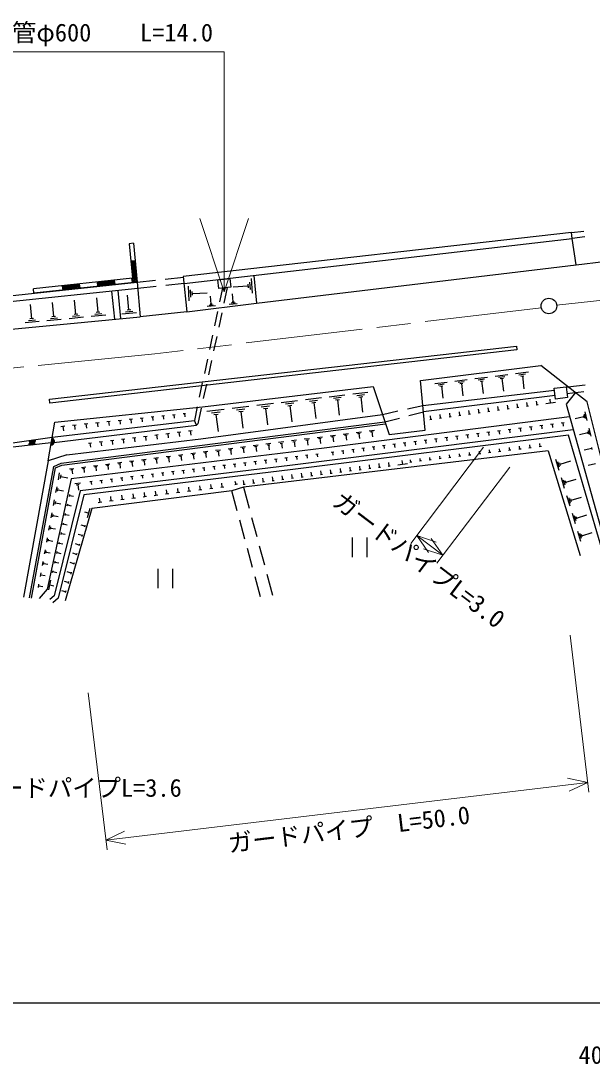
# Model space of a CAD drawing. Units: millimetres, scale not verified. Extents: x 40000 to 680000, y 20000 to 380000.
# Drawn here: x 407519 to 466122, y 198715 to 305665 of the extents above; entities that cross this region are included whole.
import ezdxf
from ezdxf.enums import TextEntityAlignment as Align

# ---------------------------------------------------------------- set-up
doc = ezdxf.new("R2010")
doc.units = ezdxf.units.MM
doc.header["$LTSCALE"] = 1000
doc.linetypes.add('CHAIN', pattern=[18.5, 12, -1.5, 3.5, -1.5])
for name, color, linetype, lineweight in [('M-BGD', 7, 'Continuous', 25), ('M-BMK', 2, 'CHAIN', 13), ('M-BMK-SRVR', 3, 'Continuous', 25), ('M-STR-HTXT', 7, 'Continuous', 13), ('M-TTL-BAND', 7, 'Continuous', 25)]:
    doc.layers.add(name, color=color, linetype=linetype, lineweight=lineweight)
doc.styles.add('ＭＳ ゴシック', font='')
doc.styles.get('ＭＳ ゴシック').set_extended_font_data('MS Gothic')

msp = doc.modelspace()

# ---------------------------------------------------------------- linework, layer by layer
at = {"layer": 'M-BGD'}
for p, q in [((464009, 283972), (465276, 284121)), ((465359, 283512), (464083, 283365)), ((419081, 282865), (418633, 282822)), ((418633, 282822), (418974, 279293)), ((419081, 282865), (419465, 278893)), ((419254, 281073), (418806, 281030)), ((419072, 279213), (418896, 281039)), ((418985, 281047), (419170, 279133)), ((419268, 279053), (419075, 281056)), ((419165, 281065), (419366, 278973)), ((418974, 279293), (408817, 278194)), ((418968, 278840), (418919, 279287)), ((419072, 279213), (418929, 279198)), ((422324, 279186), (424188, 279377)), ((431145, 279258), (431246, 277753)), ((431402, 279566), (431696, 276737)), ((419518, 278230), (404166, 276621)), ((408865, 277747), (408817, 278194)), ((419465, 278893), (408865, 277747)), ((411761, 278513), (411810, 278065)), ((413560, 278617), (411771, 278423)), ((413570, 278527), (411780, 278334)), ((413580, 278438), (411790, 278244)), ((413589, 278348), (411800, 278155)), ((413599, 278259), (413551, 278706)), ((415340, 278900), (415389, 278453)), ((417139, 279004), (415350, 278810)), ((417149, 278915), (415360, 278721)), ((417159, 278825), (415369, 278631)), ((417169, 278736), (415379, 278542)), ((417178, 278646), (417130, 279093)), ((418939, 279108), (419170, 279133)), ((419268, 279053), (418948, 279019)), ((418958, 278929), (419366, 278973)), ((419465, 278893), (421329, 279084)), ((421389, 278430), (419518, 278230)), ((424255, 278735), (422384, 278535)), ((424774, 276955), (424705, 278463)), ((424945, 277341), (424910, 278094)), ((428191, 278264), (427894, 276858)), ((428688, 278315), (428344, 276718)), ((430819, 278480), (429314, 278379)), ((430806, 278669), (430832, 278292)), ((430982, 278869), (431033, 278117)), ((413163, 275572), (413020, 277046)), ((415447, 275798), (415302, 277286)), ((416824, 277948), (417122, 275083)), ((417479, 278017), (417754, 275144)), ((418606, 276033), (418460, 277535)), ((425125, 277538), (425107, 277915)), ((425116, 277726), (426623, 277795)), ((427042, 276615), (426977, 277442)), ((429284, 276845), (429219, 277672)), ((408637, 275125), (408496, 276572)), ((410893, 275348), (410751, 276808)), ((418794, 276051), (418419, 276015)), ((427472, 276440), (426644, 276375)), ((427257, 276528), (426843, 276495)), ((427145, 276623), (426938, 276607)), ((429714, 276670), (428887, 276605)), ((429499, 276758), (429086, 276725)), ((429388, 276853), (429181, 276837)), ((402256, 273637), (419753, 275339)), ((409016, 274979), (408293, 274909)), ((408818, 275143), (408456, 275108)), ((411659, 275054), (410199, 274912)), ((411276, 275201), (410546, 275130)), ((411076, 275366), (410711, 275330)), ((413936, 275275), (412462, 275132)), ((413550, 275424), (412813, 275352)), ((413348, 275590), (412979, 275554)), ((416227, 275498), (414739, 275353)), ((415837, 275648), (415093, 275576)), ((415633, 275816), (415261, 275780)), ((419394, 275730), (417892, 275584)), ((419000, 275882), (418249, 275809)), ((427687, 275880), (427376, 274413)), ((428133, 275740), (427817, 274274)), ((409396, 274834), (407949, 274693)), ((427170, 273434), (426859, 271967)), ((427606, 273297), (427290, 271830)), ((426652, 270988), (426342, 269521)), ((427079, 270853), (426762, 269386)), ((448513, 268801), (460846, 270340)), ((458264, 269514), (459584, 269678)), ((465623, 266602), (460846, 270340)), ((426135, 268542), (425825, 267075)), ((449986, 268481), (451247, 268638)), ((452034, 268736), (453309, 268895)), ((452373, 268617), (453010, 268696)), ((452552, 268477), (452871, 268517)), ((452711, 268497), (452871, 267221)), ((454096, 268994), (455386, 269155)), ((454439, 268872), (455084, 268953)), ((454620, 268731), (454943, 268772)), ((454781, 268751), (454942, 267461)), ((456173, 269253), (457478, 269416)), ((456519, 269130), (457172, 269212)), ((456703, 268987), (457029, 269028)), ((456866, 269008), (457029, 267703)), ((458615, 269390), (459275, 269472)), ((458800, 269245), (459131, 269287)), ((458966, 269266), (459130, 267946)), ((426146, 266113), (443667, 268167)), ((426552, 268409), (426235, 266943)), ((441562, 267417), (443123, 267600)), ((448759, 266242), (462263, 267805)), ((450321, 268362), (450952, 268441)), ((450499, 268224), (450814, 268264)), ((450656, 268244), (450813, 266983)), ((464399, 267560), (463444, 266365)), ((463455, 268148), (463635, 268157)), ((463538, 267479), (465279, 267677)), ((463635, 268157), (465417, 268366)), ((431728, 266264), (433426, 266463)), ((434238, 266558), (435902, 266753)), ((434679, 266399), (435511, 266497)), ((436714, 266848), (438343, 267039)), ((437145, 266693), (437960, 266788)), ((437373, 266513), (437780, 266561)), ((437577, 266537), (437768, 264907)), ((439155, 267135), (440750, 267322)), ((439577, 266982), (440375, 267075)), ((439800, 266806), (440199, 266853)), ((439999, 266829), (440186, 265234)), ((441975, 267267), (442756, 267359)), ((442193, 267095), (442584, 267141)), ((442388, 267118), (442571, 265556)), ((462331, 267259), (448823, 265576)), ((458497, 266017), (458442, 266413)), ((459488, 266153), (459433, 266550)), ((460478, 266290), (460424, 266686)), ((462361, 266550), (461370, 266413)), ((461865, 266481), (461811, 266877)), ((463444, 266365), (467683, 251232)), ((469344, 251570), (465623, 266602)), ((411018, 264534), (426146, 266113)), ((423071, 265289), (423353, 265319)), ((423212, 265304), (423249, 264952)), ((424154, 265402), (424425, 265431)), ((424289, 265416), (424325, 265078)), ((425618, 266097), (425320, 264691)), ((426025, 265965), (425680, 264368)), ((425981, 262811), (444618, 265328)), ((426598, 265662), (428368, 265870)), ((427066, 265493), (427952, 265597)), ((427314, 265298), (427756, 265350)), ((427535, 265324), (427743, 263553)), ((429181, 265965), (430915, 266169)), ((429640, 265799), (430507, 265901)), ((429882, 265608), (430316, 265659)), ((430099, 265633), (430302, 263899)), ((432177, 266101), (433027, 266201)), ((432414, 265914), (432839, 265964)), ((432627, 265939), (432826, 264240)), ((434911, 266215), (435327, 266264)), ((435119, 266240), (435314, 264576)), ((444618, 265328), (446200, 265677)), ((447177, 265893), (448759, 266242)), ((447332, 265196), (448823, 265576)), ((450572, 264924), (450517, 265320)), ((451563, 265060), (451508, 265456)), ((452553, 265197), (452499, 265593)), ((453643, 265347), (453445, 265320)), ((453544, 265333), (453489, 265730)), ((454634, 265484), (454436, 265456)), ((454535, 265470), (454480, 265866)), ((455624, 265620), (455426, 265593)), ((455525, 265607), (455471, 266003)), ((456615, 265757), (456417, 265730)), ((456516, 265743), (456461, 266140)), ((457606, 265894), (457407, 265866)), ((457506, 265880), (457452, 266276)), ((458596, 266030), (458398, 266003)), ((459587, 266167), (459389, 266140)), ((460577, 266304), (460379, 266276)), ((465307, 265330), (465415, 264895)), ((465362, 265575), (465577, 264704)), ((410305, 260546), (411018, 264534)), ((410637, 262401), (425550, 264234)), ((410741, 262986), (425320, 264691)), ((412825, 264220), (413208, 264260)), ((413017, 264240), (413067, 263761)), ((414010, 264343), (414381, 264382)), ((414195, 264363), (414244, 263899)), ((415182, 264466), (415542, 264503)), ((415362, 264485), (415409, 264035)), ((416343, 264587), (416691, 264623)), ((416517, 264605), (416563, 264170)), ((417493, 264707), (417829, 264742)), ((417661, 264725), (417705, 264304)), ((418631, 264826), (418956, 264860)), ((418793, 264843), (418836, 264436)), ((419757, 264943), (420072, 264976)), ((419915, 264960), (419956, 264567)), ((420873, 265060), (421176, 265091)), ((421025, 265076), (421064, 264696)), ((421978, 265175), (422270, 265206)), ((422124, 265190), (422162, 264825)), ((425550, 264234), (425320, 264691)), ((425680, 264368), (425550, 264234)), ((444872, 264569), (446363, 264949)), ((449681, 264801), (449482, 264773)), ((449582, 264787), (449527, 265183)), ((450671, 264937), (450473, 264910)), ((451662, 265074), (451464, 265047)), ((452652, 265211), (452454, 265183)), ((460762, 264186), (461062, 264224)), ((460912, 264205), (460960, 263830)), ((461855, 264325), (462157, 264364)), ((462006, 264345), (462054, 263967)), ((462949, 264465), (463254, 264504)), ((463101, 264484), (463150, 264104)), ((465252, 265086), (464382, 264870)), ((465225, 265195), (465279, 264977)), ((411629, 264095), (412024, 264136)), ((411826, 264116), (411878, 263622)), ((420114, 263062), (420466, 263105)), ((421258, 263202), (421614, 263246)), ((421436, 263224), (421491, 262780)), ((422406, 263344), (422766, 263388)), ((422586, 263366), (422641, 262917)), ((423558, 263485), (423920, 263530)), ((423739, 263507), (423795, 263054)), ((424713, 263627), (425079, 263672)), ((424896, 263649), (424952, 263192)), ((439246, 263139), (439785, 263208)), ((440579, 263309), (441118, 263378)), ((440731, 263191), (441001, 263226)), ((440866, 263208), (440935, 262669)), ((441912, 263479), (442451, 263548)), ((442064, 263361), (442334, 263395)), ((442199, 263378), (442268, 262839)), ((443245, 263649), (443785, 263718)), ((443397, 263531), (443667, 263565)), ((443532, 263548), (443601, 263009)), ((452098, 263083), (452381, 263119)), ((452239, 263101), (452284, 262747)), ((453173, 263220), (453459, 263256)), ((453316, 263238), (453361, 262881)), ((454251, 263357), (454539, 263394)), ((454395, 263375), (454441, 263016)), ((455331, 263495), (455621, 263531)), ((455476, 263513), (455522, 263151)), ((456413, 263632), (456705, 263669)), ((456559, 263651), (456605, 263286)), ((457497, 263770), (457791, 263808)), ((457644, 263789), (457691, 263422)), ((458583, 263909), (458879, 263946)), ((458731, 263928), (458778, 263558)), ((459672, 264047), (459970, 264085)), ((459821, 264066), (459868, 263694)), ((467200, 251305), (463690, 263193)), ((465670, 263441), (464839, 263236)), ((465644, 263545), (465696, 263337)), ((465722, 263675), (465825, 263259)), ((465775, 263908), (465980, 263077)), ((406655, 262409), (410741, 262986)), ((410637, 262401), (406685, 261946)), ((412247, 261175), (425981, 262811)), ((414442, 262365), (414777, 262406)), ((414609, 262385), (414661, 261966)), ((415569, 262503), (415908, 262545)), ((415739, 262524), (415791, 262101)), ((416700, 262642), (417042, 262684)), ((416871, 262663), (416924, 262236)), ((417835, 262782), (418180, 262824)), ((418008, 262803), (418061, 262371)), ((418973, 262922), (419321, 262964)), ((419147, 262943), (419201, 262507)), ((420290, 263083), (420344, 262643)), ((430064, 261968), (430568, 262032)), ((431358, 262133), (431868, 262198)), ((431502, 262022), (431757, 262054)), ((431629, 262038), (431694, 261529)), ((432659, 262299), (433173, 262364)), ((432804, 262186), (433061, 262219)), ((432932, 262203), (432998, 261688)), ((433964, 262465), (434485, 262532)), ((434111, 262352), (434371, 262385)), ((434241, 262368), (434308, 261848)), ((435276, 262632), (435802, 262700)), ((435424, 262518), (435687, 262551)), ((435556, 262534), (435623, 262008)), ((436593, 262800), (437125, 262868)), ((436743, 262684), (437009, 262718)), ((436876, 262701), (436944, 262169)), ((437915, 262969), (438453, 263038)), ((438067, 262852), (438336, 262886)), ((438202, 262869), (438270, 262331)), ((439398, 263021), (439668, 263056)), ((439533, 263038), (439602, 262499)), ((443567, 261996), (443833, 262030)), ((444626, 262131), (444895, 262165)), ((444760, 262148), (444803, 261812)), ((445687, 262266), (445958, 262301)), ((445823, 262283), (445866, 261945)), ((446750, 262402), (447023, 262436)), ((446887, 262419), (446930, 262078)), ((447816, 262537), (448091, 262572)), ((447953, 262555), (447997, 262211)), ((448883, 262673), (449160, 262709)), ((449022, 262691), (449066, 262345)), ((449953, 262809), (450232, 262845)), ((450092, 262827), (450136, 262479)), ((451024, 262946), (451305, 262982)), ((451165, 262964), (451209, 262613)), ((458715, 261759), (458678, 262063)), ((459757, 261884), (459720, 262193)), ((460803, 262009), (460765, 262324)), ((422414, 260992), (422885, 261052)), ((423675, 261153), (424151, 261214)), ((423809, 261049), (424047, 261080)), ((423928, 261064), (423989, 260589)), ((424942, 261315), (425423, 261376)), ((425078, 261210), (425318, 261240)), ((425198, 261225), (425259, 260744)), ((426214, 261477), (426701, 261539)), ((426351, 261371), (426595, 261402)), ((426473, 261386), (426535, 260899)), ((427492, 261640), (427984, 261703)), ((427631, 261532), (427877, 261564)), ((427754, 261548), (427817, 261056)), ((428775, 261803), (429273, 261867)), ((428916, 261695), (429165, 261727)), ((429040, 261711), (429104, 261213)), ((430206, 261858), (430458, 261890)), ((430332, 261874), (430396, 261370)), ((435652, 261004), (435916, 261036)), ((435784, 261020), (435824, 260691)), ((436711, 261133), (436972, 261165)), ((436841, 261149), (436881, 260823)), ((437767, 261262), (438026, 261294)), ((437897, 261278), (437936, 260955)), ((439351, 261459), (439609, 261492)), ((439480, 261476), (439521, 261153)), ((440402, 261593), (440662, 261626)), ((440532, 261610), (440573, 261284)), ((441455, 261727), (441717, 261761)), ((441586, 261744), (441628, 261416)), ((442510, 261862), (442774, 261895)), ((442642, 261878), (442684, 261548)), ((443700, 262013), (443743, 261680)), ((450522, 260775), (450490, 261040)), ((451533, 260897), (451500, 261167)), ((452657, 261031), (452437, 261005)), ((452547, 261018), (452514, 261293)), ((453677, 261154), (453453, 261127)), ((453565, 261141), (453531, 261420)), ((454701, 261277), (454473, 261250)), ((454587, 261263), (454553, 261548)), ((455729, 261400), (455497, 261372)), ((455613, 261386), (455578, 261676)), ((456761, 261524), (456525, 261496)), ((456643, 261510), (456608, 261805)), ((457797, 261648), (457557, 261620)), ((457677, 261634), (457641, 261934)), ((458837, 261773), (458593, 261744)), ((459881, 261899), (459633, 261869)), ((460928, 262024), (460677, 261994)), ((461593, 261601), (464888, 250850)), ((466078, 261837), (465286, 261641)), ((466053, 261936), (466102, 261738)), ((413737, 259886), (414170, 259941)), ((414961, 260042), (415399, 260098)), ((415084, 259946), (415303, 259974)), ((415194, 259960), (415249, 259522)), ((416189, 260198), (416633, 260255)), ((416314, 260102), (416536, 260130)), ((416425, 260116), (416482, 259673)), ((417424, 260356), (417872, 260413)), ((417550, 260258), (417774, 260287)), ((417662, 260272), (417719, 259824)), ((418663, 260514), (419117, 260572)), ((418791, 260415), (419018, 260444)), ((418905, 260429), (418963, 259975)), ((419908, 260673), (420368, 260731)), ((420038, 260572), (420267, 260602)), ((420152, 260587), (420211, 260128)), ((421158, 260832), (421623, 260891)), ((421289, 260731), (421522, 260760)), ((421406, 260746), (421465, 260281)), ((422547, 260890), (422782, 260920)), ((422664, 260905), (422724, 260434)), ((427196, 259972), (427457, 260004)), ((427326, 259988), (427366, 259662)), ((428251, 260101), (428512, 260133)), ((428381, 260117), (428421, 259790)), ((429306, 260230), (429568, 260262)), ((429437, 260246), (429477, 259918)), ((430362, 260359), (430625, 260391)), ((430493, 260375), (430533, 260046)), ((431419, 260488), (431682, 260520)), ((431550, 260504), (431590, 260175)), ((432476, 260617), (432740, 260649)), ((432608, 260633), (432648, 260303)), ((433534, 260746), (433798, 260778)), ((433666, 260762), (433706, 260431)), ((434592, 260875), (434857, 260907)), ((434724, 260891), (434765, 260560)), ((441333, 259509), (441284, 259905)), ((442326, 259633), (442276, 260030)), ((443318, 259758), (443268, 260155)), ((444409, 259895), (444211, 259870)), ((444310, 259883), (444260, 260280)), ((445401, 260020), (445203, 259995)), ((445302, 260007), (445252, 260404)), ((447187, 260244), (446195, 260120)), ((446691, 260182), (446641, 260579)), ((447615, 260426), (447414, 260402)), ((447514, 260414), (447484, 260665)), ((448615, 260546), (448411, 260522)), ((448513, 260534), (448483, 260790)), ((449620, 260667), (449412, 260642)), ((449516, 260654), (449485, 260915)), ((450628, 260788), (450416, 260763)), ((451641, 260910), (451425, 260884)), ((462734, 259584), (462396, 260688)), ((462788, 259902), (462618, 260455)), ((462884, 260083), (462799, 260359)), ((462841, 260221), (463946, 260559)), ((466475, 260271), (465722, 260085)), ((411364, 258621), (411498, 259342)), ((411578, 258767), (411645, 259128)), ((411611, 258948), (412333, 258814)), ((412519, 259730), (412946, 259785)), ((412639, 259637), (412853, 259664)), ((412746, 259651), (412801, 259223)), ((413859, 259791), (414075, 259819)), ((413967, 259805), (414022, 259372)), ((417730, 258817), (417986, 258849)), ((417858, 258833), (417897, 258514)), ((418780, 258946), (419036, 258977)), ((418908, 258961), (418947, 258641)), ((419829, 259074), (420086, 259105)), ((419958, 259089), (419997, 258768)), ((420880, 259202), (421137, 259233)), ((421009, 259218), (421048, 258896)), ((421931, 259330), (422189, 259362)), ((422060, 259346), (422099, 259023)), ((422983, 259458), (423241, 259490)), ((423112, 259474), (423152, 259151)), ((424035, 259587), (424294, 259618)), ((424165, 259603), (424204, 259279)), ((425088, 259715), (425348, 259747)), ((425218, 259731), (425258, 259406)), ((426142, 259844), (426402, 259876)), ((426272, 259860), (426312, 259534)), ((433396, 258511), (433346, 258908)), ((434388, 258635), (434338, 259032)), ((435380, 258760), (435330, 259157)), ((436472, 258897), (436273, 258872)), ((436373, 258885), (436323, 259282)), ((437464, 259022), (437265, 258997)), ((437365, 259010), (437315, 259406)), ((438456, 259147), (438258, 259122)), ((438357, 259134), (438307, 259531)), ((439448, 259272), (439250, 259247)), ((439349, 259259), (439299, 259656)), ((440441, 259396), (440242, 259371)), ((440341, 259384), (440291, 259781)), ((441433, 259521), (441234, 259496)), ((442425, 259646), (442226, 259621)), ((443417, 259770), (443219, 259745)), ((463300, 257737), (462966, 258826)), ((411122, 257318), (411231, 257903)), ((413047, 258246), (413628, 258317)), ((413210, 258118), (413500, 258154)), ((413355, 258136), (413426, 257555)), ((414586, 258434), (414839, 258465)), ((414713, 258449), (414751, 258132)), ((415633, 258562), (415888, 258593)), ((415760, 258577), (415799, 258259)), ((416681, 258690), (416936, 258721)), ((416809, 258705), (416848, 258386)), ((424799, 257437), (424746, 257863)), ((425931, 257578), (425878, 258000)), ((427060, 257718), (427008, 258137)), ((428352, 257879), (428020, 257838)), ((428186, 257858), (428134, 258274)), ((429726, 258179), (429479, 258101)), ((429602, 258140), (429505, 258449)), ((430519, 258149), (430320, 258124)), ((430345, 257850), (430928, 255701)), ((430419, 258137), (430369, 258533)), ((431511, 258274), (431312, 258249)), ((431412, 258261), (431362, 258658)), ((432503, 258398), (432305, 258374)), ((432404, 258386), (432354, 258783)), ((433495, 258523), (433297, 258498)), ((434487, 258648), (434289, 258623)), ((435480, 258773), (435281, 258748)), ((463353, 258051), (463186, 258596)), ((463447, 258229), (463364, 258501)), ((463406, 258365), (464495, 258699)), ((411295, 257437), (411350, 257729)), ((411323, 257583), (411907, 257475)), ((412497, 256922), (412540, 257117)), ((412519, 257020), (412909, 256934)), ((415640, 256296), (415583, 256751)), ((416795, 256440), (416739, 256892)), ((417947, 256583), (417891, 257031)), ((419274, 256749), (418919, 256704)), ((419096, 256727), (419041, 257171)), ((420419, 256891), (420067, 256847)), ((420243, 256869), (420188, 257310)), ((421561, 257034), (421211, 256990)), ((421386, 257012), (421332, 257449)), ((422700, 257175), (422353, 257132)), ((422527, 257154), (422473, 257587)), ((423836, 257317), (423492, 257274)), ((423664, 257295), (423611, 257725)), ((424969, 257458), (424629, 257416)), ((426100, 257599), (425762, 257557)), ((427227, 257739), (426892, 257697)), ((429713, 255432), (429160, 257476)), ((463862, 255905), (463532, 256980)), ((463914, 256215), (463749, 256752)), ((463966, 256525), (465040, 256854)), ((410877, 255997), (410979, 256548)), ((411040, 256109), (411092, 256385)), ((411066, 256247), (411617, 256145)), ((412283, 255945), (412326, 256141)), ((412304, 256043), (412695, 255957)), ((414608, 255675), (414326, 254716)), ((415822, 256319), (415458, 256273)), ((416976, 256463), (416614, 256418)), ((418126, 256606), (417768, 256561)), ((464007, 256390), (463925, 256659)), ((410637, 254707), (410734, 255226)), ((410791, 254813), (410840, 255072)), ((410815, 254943), (411335, 254846)), ((412068, 254969), (412111, 255164)), ((412090, 255066), (412481, 254980)), ((414467, 255196), (414083, 255308)), ((431189, 254736), (431713, 252805)), ((464419, 254089), (464094, 255148)), ((464470, 254394), (464307, 254924)), ((464562, 254567), (464480, 254832)), ((464521, 254700), (465580, 255024)), ((410404, 253448), (410494, 253936)), ((410548, 253547), (410594, 253792)), ((410571, 253669), (411059, 253579)), ((411854, 253992), (411897, 254187)), ((411875, 254089), (412266, 254004)), ((414073, 253852), (413689, 253965)), ((414101, 253948), (414045, 253756)), ((430496, 252536), (429974, 254467)), ((410175, 252219), (410260, 252677)), ((410311, 252312), (410354, 252541)), ((410332, 252427), (410790, 252342)), ((411640, 253015), (411683, 253210)), ((411661, 253113), (412052, 253027)), ((413792, 252893), (413408, 253005)), ((413820, 252989), (413764, 252797)), ((441513, 252692), (441513, 250692)), ((443013, 252692), (443013, 250692)), ((464971, 252287), (464651, 253331)), ((465021, 252588), (464861, 253110)), ((465112, 252759), (465032, 253020)), ((465072, 252889), (466116, 253209)), ((409953, 251020), (410032, 251448)), ((411425, 252038), (411468, 252234)), ((411447, 252136), (411837, 252050)), ((413511, 251933), (413127, 252045)), ((413539, 252029), (413482, 251837)), ((431279, 249641), (430757, 251571)), ((431974, 251840), (432498, 249910)), ((410080, 251107), (410119, 251321)), ((410099, 251214), (410527, 251135)), ((410997, 250085), (411039, 250280)), ((411211, 251062), (411254, 251257)), ((411232, 251159), (411623, 251073)), ((413229, 250973), (412845, 251086)), ((413257, 251069), (413201, 250877)), ((409735, 249849), (409809, 250248)), ((409854, 249930), (409891, 250130)), ((409872, 250030), (410271, 249956)), ((410782, 249108), (410825, 249303)), ((410804, 249206), (411194, 249120)), ((411018, 250182), (411409, 250097)), ((412948, 250014), (412564, 250126)), ((412976, 250110), (412920, 249918)), ((421575, 249507), (421575, 247507)), ((423075, 249507), (423075, 247507)), ((409523, 248707), (409592, 249077)), ((409558, 248892), (410020, 248806)), ((410396, 247350), (410611, 248327)), ((412385, 248094), (412002, 248207)), ((412667, 249054), (412283, 249167)), ((412414, 248190), (412357, 247998)), ((412695, 249150), (412639, 248958)), ((432093, 246632), (431540, 248675)), ((432759, 248945), (433342, 246796)), ((409316, 247591), (409380, 247934)), ((409348, 247763), (409776, 247683)), ((410503, 247838), (410894, 247752)), ((412104, 247135), (411720, 247247)), ((412132, 247231), (412076, 247039))]:
    msp.add_line(p, q, dxfattribs=at)
for points in [[(464479, 280652), (472996, 281680), (472497, 285001)], [(424255, 278735), (464083, 283365), (464009, 283972), (424181, 279444)], [(424555, 275837), (431696, 276737), (464479, 280652), (464083, 283365)], [(424181, 279444), (424555, 275837), (419753, 275339)], [(404114, 277233), (419465, 278893), (419753, 275339)], [(443667, 268167), (445310, 263260), (449003, 263716), (448513, 268801)], [(408401, 246533), (410899, 259986), (411656, 260332), (444872, 264569)], [(408604, 246495), (411082, 259843), (411713, 260132), (444939, 264369)], [(463804, 265078), (438616, 261870), (412686, 258706), (410228, 247407), (409392, 246432)], [(464182, 263729), (435104, 260097), (413593, 257488), (410929, 246736), (410495, 246351)], [(463690, 263193), (435161, 259630), (413972, 257060), (411351, 246481), (410808, 245999)], [(412247, 261175), (410305, 260546), (407779, 246571)], [(461593, 261601), (430345, 257850), (429160, 257476), (414815, 255690), (412054, 246207)]]:
    msp.add_lwpolyline(points, dxfattribs=at)
for points in [[(427719, 279130), (428971, 279257), (429063, 278353), (427811, 278226)], [(410461, 266871), (458347, 272333), (458391, 271950), (410505, 266487)], [(462239, 267996), (463455, 268148), (463592, 267050), (462376, 266898)]]:
    msp.add_lwpolyline(points, close=True, dxfattribs=at)
for centre, radius, start, end in [((408667, 262120), 354, 15.35948, 177.76466), ((408691, 262751), 354, 196.83057, 359.23575), ((408667, 262120), 283, 17.58352, 175.54062), ((408691, 262751), 283, 199.05461, 357.01171), ((408667, 262120), 212, 21.32985, 171.79429), ((408691, 262751), 212, 202.80094, 353.26539), ((408667, 262120), 142, 29.04157, 164.08256), ((408691, 262751), 142, 210.51267, 345.55366), ((408667, 262120), 100, 39.35924, 153.7649), ((408691, 262751), 100, 220.83033, 335.23599), ((410608, 262550), 354, 268.66665, 71.07183), ((410608, 262550), 283, 270.89069, 68.84779), ((410608, 262550), 212, 274.63701, 65.10146), ((410608, 262550), 142, 282.34874, 57.38973), ((410608, 262550), 100, 292.6664, 47.07207)]:
    msp.add_arc(centre, radius, start, end, dxfattribs=at)
at = {"layer": 'M-BMK'}
for points in [[(556800, 287574), (539447, 285533), (516857, 282852), (492880, 280022), (472578, 277603), (462478, 276515)], [(460903, 276253), (421247, 271531), (401169, 269525), (390329, 268967), (379040, 268809), (369883, 269200), (362842, 269694)]]:
    msp.add_lwpolyline(points, dxfattribs=at)
at = {"layer": 'M-BMK-SRVR'}
msp.add_circle((461682, 276434), 800, dxfattribs=at)
at = {"layer": 'M-STR-HTXT'}
for p, q in [((428362, 302502), (395612, 302502)), ((428362, 277901), (428362, 302502)), ((428362, 277901), (425862, 285401)), ((428362, 277901), (430862, 285401)), ((454988, 261953), (447532, 252103)), ((457662, 259928), (450206, 250079)), ((448135, 252901), (450810, 250876)), ((448135, 252901), (449328, 251162)), ((448135, 252901), (450132, 252225)), ((450810, 250876), (449618, 252615)), ((450810, 250876), (448813, 251552)), ((463869, 242696), (465793, 226596)), ((414435, 236790), (416358, 220691)), ((465674, 227589), (463609, 228014)), ((416239, 221684), (465674, 227589)), ((465674, 227589), (463767, 226690)), ((416239, 221684), (418146, 222583)), ((416239, 221684), (418304, 221259))]:
    msp.add_line(p, q, dxfattribs=at)
at = {"layer": 'M-TTL-BAND'}
msp.add_line((40000, 205000), (579000, 205000), dxfattribs=at)

# ---------------------------------------------------------------- texts
at = {"layer": 'M-STR-HTXT', "style": 'ＭＳ ゴシック'}
msp.add_text('ヒューム管φ600\u3000\u3000L=14.0', height=1833, dxfattribs=at).set_placement((396612, 303002), align=Align.BOTTOM_LEFT)
for s, rotation, p in [('ガードパイプL=3.0', 322.874, (447481, 249257)), ('ガードパイプ  L=50.0', 6.812, (441348, 221360))]:
    msp.add_text(s, height=1833, rotation=rotation, dxfattribs=at).set_placement(p, align=Align.BOTTOM_CENTER)
msp.add_text('ガードパイプL=3.6', height=1833, dxfattribs=at).set_placement((413403, 225571), align=Align.BOTTOM_CENTER)
at = {"layer": 'M-TTL-BAND', "style": 'ＭＳ ゴシック'}
msp.add_text('400.0', height=1833, dxfattribs=at).set_placement((467844, 198195), align=Align.BOTTOM_CENTER)

doc.saveas('drawing.dxf')
